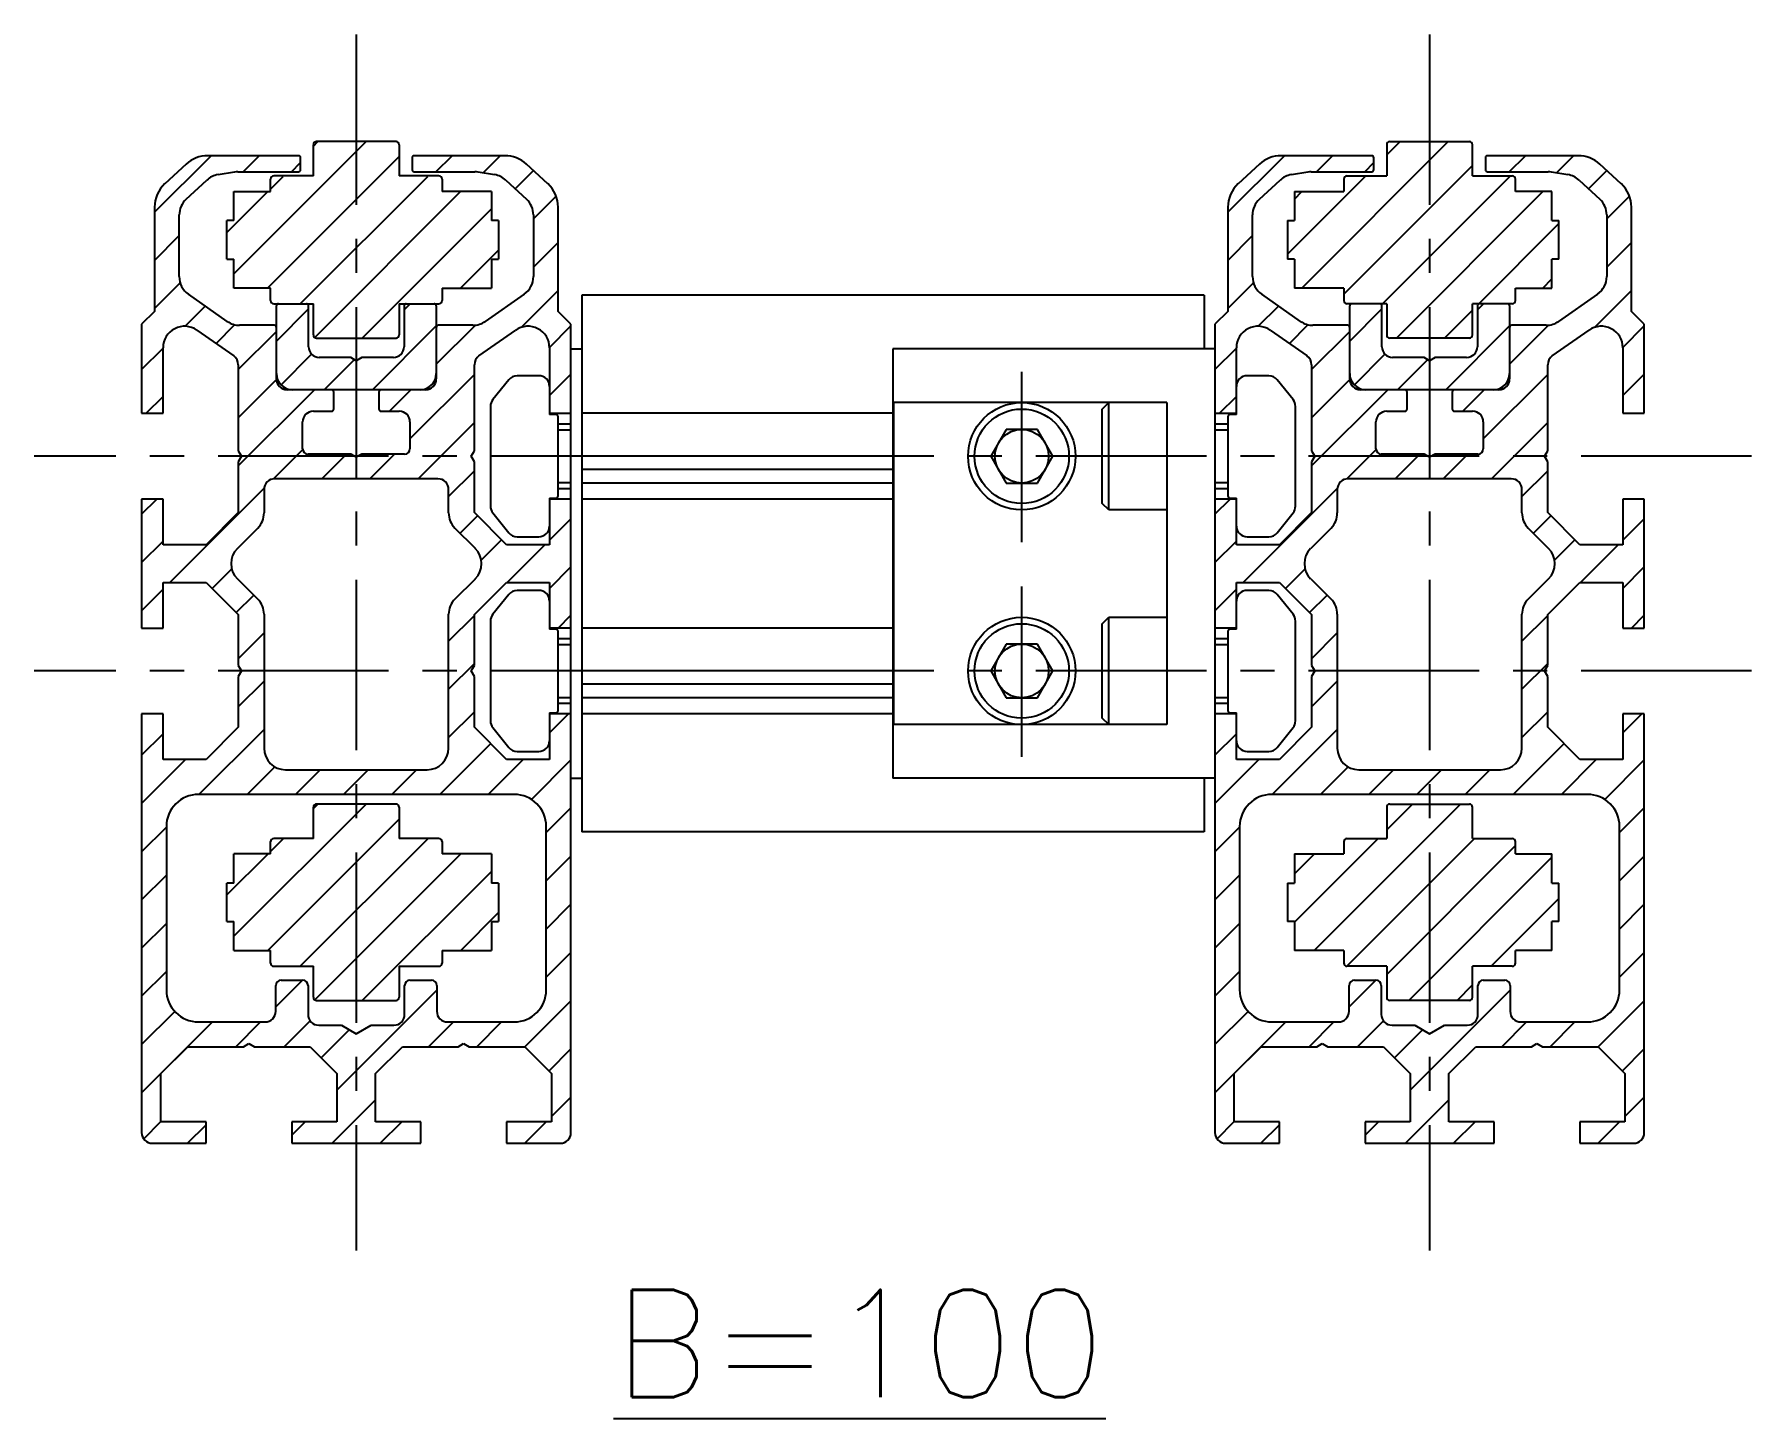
# Model space of a CAD drawing. Extents: x -3 to 4647, y -8 to 2018.
# Drawn here: x 4229.2 to 4389.2, y 339.2 to 468.1 of the extents above; entities that cross this region are included whole.
import ezdxf

# ---------------------------------------------------------------- set-up
doc = ezdxf.new("R2010")
doc.units = 0
doc.header["$LTSCALE"] = 0.5
doc.linetypes.add('CENTER', pattern=[50.8, 31.75, -6.35, 6.35, -6.35])
for name, color, linetype in [('MSM_CENTER', 1, 'CENTER'), ('MSM_CONTINUOUS', 7, 'CONTINUOUS'), ('MSM_NARROW', 5, 'CONTINUOUS'), ('MSM_PART_NUMBER', 7, 'CONTINUOUS')]:
    doc.layers.add(name, color=color, linetype=linetype)
doc.styles.get("Standard").update_dxf_attribs({"font": 'txt.shx', "height": 3, "bigfont": 'bigfont.shx'})

msp = doc.modelspace()

# ---------------------------------------------------------------- linework, layer by layer
at = {"layer": 'MSM_CENTER'}
for p, q in [((4259.17, 468.14), (4259.17, 354.84)), ((4359.17, 468.14), (4359.17, 354.84)), ((4321.17, 420.84), (4321.17, 436.84)), ((4389.17, 428.84), (4229.17, 428.84)), ((4321.17, 400.84), (4321.17, 416.84)), ((4389.17, 408.84), (4229.17, 408.84))]:
    msp.add_line(p, q, dxfattribs=at)
at = {"layer": 'MSM_CONTINUOUS'}
for p, q in [((4255.17, 454.95), (4255.17, 457.85)), ((4262.87, 458.15), (4255.47, 458.15)), ((4263.17, 457.85), (4263.17, 454.95)), ((4355.17, 457.85), (4355.17, 454.95)), ((4355.47, 458.15), (4362.87, 458.15)), ((4363.17, 454.95), (4363.17, 457.85)), ((4243.31, 456.05), (4241.34, 454.23)), ((4253.77, 456.84), (4245.34, 456.84)), ((4253.97, 455.54), (4253.97, 456.64)), ((4264.37, 456.64), (4264.37, 455.54)), ((4273, 456.84), (4264.57, 456.84)), ((4277, 454.23), (4275.03, 456.05)), ((4343.31, 456.05), (4341.34, 454.23)), ((4353.77, 456.84), (4345.34, 456.84)), ((4353.97, 455.54), (4353.97, 456.64)), ((4364.37, 456.64), (4364.37, 455.54)), ((4373, 456.84), (4364.57, 456.84)), ((4377, 454.23), (4375.03, 456.05)), ((4243.32, 452.79), (4245.25, 454.57)), ((4246.29, 455.08), (4247.82, 455.32)), ((4248.13, 455.34), (4253.77, 455.34)), ((4251.17, 453.5), (4251.17, 454.65)), ((4255.17, 454.95), (4251.47, 454.95)), ((4266.87, 454.95), (4263.17, 454.95)), ((4264.57, 455.34), (4270.22, 455.34)), ((4267.17, 454.65), (4267.17, 453.5)), ((4270.53, 455.32), (4272.05, 455.08)), ((4273.09, 454.57), (4275.03, 452.79)), ((4343.32, 452.79), (4345.25, 454.57)), ((4346.29, 455.08), (4347.82, 455.32)), ((4348.13, 455.34), (4353.77, 455.34)), ((4351.17, 454.65), (4351.17, 453.5)), ((4351.47, 454.95), (4355.17, 454.95)), ((4363.17, 454.95), (4366.87, 454.95)), ((4364.57, 455.34), (4370.22, 455.34)), ((4367.17, 453.5), (4367.17, 454.65)), ((4370.53, 455.32), (4372.05, 455.08)), ((4373.09, 454.57), (4375.03, 452.79)), ((4240.67, 453.34), (4240.68, 453.34)), ((4247.77, 450.79), (4247.77, 453.5)), ((4247.77, 453.5), (4251.17, 453.5)), ((4271.77, 453.5), (4267.17, 453.5)), ((4271.77, 453.5), (4271.77, 450.79)), ((4277.67, 453.34), (4277.67, 453.34)), ((4340.67, 453.34), (4340.68, 453.34)), ((4346.57, 453.5), (4346.57, 450.79)), ((4346.57, 453.5), (4351.17, 453.5)), ((4370.57, 453.5), (4367.17, 453.5)), ((4370.57, 450.79), (4370.57, 453.5)), ((4377.67, 453.34), (4377.67, 453.34)), ((4240.37, 452.03), (4240.37, 442.34)), ((4242.67, 445.58), (4242.67, 451.32)), ((4275.67, 451.32), (4275.67, 445.58)), ((4277.97, 442.34), (4277.97, 452.03)), ((4340.37, 452.03), (4340.37, 442.34)), ((4342.67, 445.58), (4342.67, 451.32)), ((4375.67, 451.32), (4375.67, 445.58)), ((4377.97, 442.34), (4377.97, 452.03)), ((4247.12, 447.2), (4247.12, 450.79)), ((4247.77, 450.79), (4247.12, 450.79)), ((4272.42, 450.79), (4271.77, 450.79)), ((4272.42, 450.79), (4272.42, 447.2)), ((4345.92, 450.79), (4345.92, 447.2)), ((4345.92, 450.79), (4346.57, 450.79)), ((4370.57, 450.79), (4371.22, 450.79)), ((4371.22, 447.2), (4371.22, 450.79)), ((4247.12, 447.2), (4247.77, 447.2)), ((4247.77, 444.5), (4247.77, 447.2)), ((4271.77, 447.2), (4271.77, 444.5)), ((4271.77, 447.2), (4272.42, 447.2)), ((4346.57, 447.2), (4345.92, 447.2)), ((4346.57, 447.2), (4346.57, 444.5)), ((4370.57, 444.5), (4370.57, 447.2)), ((4371.22, 447.2), (4370.57, 447.2)), ((4247.15, 441.4), (4243.53, 443.95)), ((4251.17, 444.5), (4247.77, 444.5)), ((4251.17, 443.34), (4251.17, 444.5)), ((4267.17, 444.5), (4267.17, 443.34)), ((4267.17, 444.5), (4271.77, 444.5)), ((4274.82, 443.95), (4271.19, 441.4)), ((4338.17, 443.84), (4280.17, 443.84)), ((4280.17, 443.84), (4280.17, 393.84)), ((4338.17, 443.84), (4338.17, 438.84)), ((4347.15, 441.4), (4343.53, 443.95)), ((4351.17, 444.5), (4346.57, 444.5)), ((4351.17, 444.5), (4351.17, 443.34)), ((4367.17, 444.5), (4370.57, 444.5)), ((4367.17, 443.34), (4367.17, 444.5)), ((4374.82, 443.95), (4371.19, 441.4)), ((4240.37, 442.34), (4239.17, 441.14)), ((4251.47, 443.04), (4255.17, 443.04)), ((4251.72, 436.04), (4251.72, 442.84)), ((4254.72, 439.04), (4254.72, 442.84)), ((4255.17, 440.15), (4255.17, 443.04)), ((4263.17, 443.04), (4263.17, 440.15)), ((4263.17, 443.04), (4266.87, 443.04)), ((4263.62, 442.84), (4263.62, 439.04)), ((4266.62, 442.84), (4266.62, 436.04)), ((4279.17, 441.14), (4277.97, 442.34)), ((4340.37, 442.34), (4339.17, 441.14)), ((4355.17, 443.04), (4351.47, 443.04)), ((4351.72, 436.04), (4351.72, 442.84)), ((4354.72, 439.04), (4354.72, 442.84)), ((4355.17, 443.04), (4355.17, 440.15)), ((4366.87, 443.04), (4363.17, 443.04)), ((4363.17, 440.15), (4363.17, 443.04)), ((4363.62, 442.84), (4363.62, 439.04)), ((4366.62, 442.84), (4366.62, 436.04)), ((4379.17, 441.14), (4377.97, 442.34)), ((4239.17, 441.14), (4239.17, 432.84)), ((4244.32, 440.59), (4247.75, 438.19)), ((4251.52, 441.04), (4248.3, 441.04)), ((4270.04, 441.04), (4266.82, 441.04)), ((4270.6, 438.19), (4274.03, 440.59)), ((4279.17, 365.84), (4279.17, 441.14)), ((4339.17, 441.14), (4339.17, 365.84)), ((4344.32, 440.59), (4347.75, 438.19)), ((4351.52, 441.04), (4348.3, 441.04)), ((4370.04, 441.04), (4366.82, 441.04)), ((4370.6, 438.19), (4374.03, 440.59)), ((4379.17, 432.84), (4379.17, 441.14)), ((4241.17, 432.84), (4241.17, 438.95)), ((4255.47, 439.85), (4262.87, 439.85)), ((4277.17, 438.95), (4277.17, 432.74)), ((4279.17, 438.84), (4280.17, 438.84)), ((4309.17, 438.84), (4309.17, 398.84)), ((4339.17, 438.84), (4309.17, 438.84)), ((4341.17, 432.74), (4341.17, 438.95)), ((4362.87, 439.85), (4355.47, 439.85)), ((4377.17, 438.95), (4377.17, 432.84)), ((4248.17, 437.37), (4248.17, 429.36)), ((4258.65, 438.04), (4255.72, 438.04)), ((4259.17, 437.74), (4258.65, 438.04)), ((4259.69, 438.04), (4259.17, 437.74)), ((4262.62, 438.04), (4259.69, 438.04)), ((4270.17, 429.36), (4270.17, 437.37)), ((4348.17, 437.37), (4348.17, 429.36)), ((4358.65, 438.04), (4355.72, 438.04)), ((4359.17, 437.74), (4358.65, 438.04)), ((4359.69, 438.04), (4359.17, 437.74)), ((4362.62, 438.04), (4359.69, 438.04)), ((4370.17, 429.36), (4370.17, 437.37)), ((4273.37, 435.97), (4271.89, 434.12)), ((4276.17, 436.34), (4274.15, 436.34)), ((4277.17, 435.39), (4277.17, 435.39)), ((4344.19, 436.34), (4342.17, 436.34)), ((4346.45, 434.12), (4344.97, 435.97)), ((4377.17, 435.39), (4377.17, 435.39)), ((4265.62, 435.04), (4252.72, 435.04)), ((4257.07, 433.24), (4257.07, 434.84)), ((4261.27, 434.84), (4261.27, 433.24)), ((4309.26, 403.84), (4309.26, 433.84)), ((4334.67, 433.84), (4309.26, 433.84)), ((4328.67, 433.24), (4329.27, 433.84)), ((4329.27, 423.84), (4329.27, 433.84)), ((4334.67, 433.84), (4334.67, 403.84)), ((4365.62, 435.04), (4352.72, 435.04)), ((4357.07, 433.24), (4357.07, 434.84)), ((4361.27, 434.84), (4361.27, 433.24)), ((4239.17, 432.84), (4241.17, 432.84)), ((4254.17, 429.54), (4254.17, 432.04)), ((4255.17, 433.04), (4256.87, 433.04)), ((4261.47, 433.04), (4263.17, 433.04)), ((4264.17, 432.04), (4264.17, 429.54)), ((4271.67, 433.49), (4271.67, 424.19)), ((4277.17, 432.84), (4279.17, 432.84)), ((4277.77, 432.74), (4277.17, 432.74)), ((4277.97, 425.14), (4277.97, 432.54)), ((4309.17, 432.84), (4280.17, 432.84)), ((4328.67, 424.44), (4328.67, 433.24)), ((4339.17, 432.84), (4341.17, 432.84)), ((4340.37, 432.54), (4340.37, 425.14)), ((4341.17, 432.74), (4340.57, 432.74)), ((4346.67, 424.19), (4346.67, 433.49)), ((4354.17, 429.54), (4354.17, 432.04)), ((4355.17, 433.04), (4356.87, 433.04)), ((4361.47, 433.04), (4363.17, 433.04)), ((4364.17, 432.04), (4364.17, 429.54)), ((4377.17, 432.84), (4379.17, 432.84)), ((4279.17, 431.84), (4277.97, 431.84)), ((4319.73, 431.34), (4318.29, 428.84)), ((4322.62, 431.34), (4319.73, 431.34)), ((4324.06, 428.84), (4322.62, 431.34)), ((4340.37, 431.84), (4339.17, 431.84)), ((4248.17, 429.36), (4248.47, 428.84)), ((4248.47, 428.84), (4248.17, 428.32)), ((4258.65, 429.04), (4254.67, 429.04)), ((4259.17, 428.74), (4258.65, 429.04)), ((4259.69, 429.04), (4259.17, 428.74)), ((4263.67, 429.04), (4259.69, 429.04)), ((4269.87, 428.84), (4270.17, 429.36)), ((4270.17, 428.32), (4269.87, 428.84)), ((4309.17, 428.84), (4280.17, 428.84)), ((4318.29, 428.84), (4319.73, 426.34)), ((4322.62, 426.34), (4324.06, 428.84)), ((4348.17, 429.36), (4348.47, 428.84)), ((4348.47, 428.84), (4348.17, 428.32)), ((4358.65, 429.04), (4354.67, 429.04)), ((4359.17, 428.74), (4358.65, 429.04)), ((4359.69, 429.04), (4359.17, 428.74)), ((4363.67, 429.04), (4359.69, 429.04)), ((4369.87, 428.84), (4370.17, 429.36)), ((4370.17, 428.32), (4369.87, 428.84)), ((4248.17, 428.32), (4248.17, 423.59)), ((4270.17, 423.59), (4270.17, 428.32)), ((4309.17, 427.62), (4280.17, 427.62)), ((4348.17, 428.32), (4348.17, 423.59)), ((4370.17, 423.59), (4370.17, 428.32)), ((4250.57, 425.74), (4250.57, 423.57)), ((4266.77, 426.74), (4251.57, 426.74)), ((4267.77, 423.57), (4267.77, 425.74)), ((4277.97, 425.84), (4279.17, 425.84)), ((4309.17, 426.34), (4280.17, 426.34)), ((4319.73, 426.34), (4322.62, 426.34)), ((4339.17, 425.84), (4340.37, 425.84)), ((4350.57, 425.74), (4350.57, 423.57)), ((4366.77, 426.74), (4351.57, 426.74)), ((4367.77, 423.57), (4367.77, 425.74)), ((4239.17, 424.84), (4239.17, 412.84)), ((4241.17, 424.84), (4239.17, 424.84)), ((4241.17, 420.59), (4241.17, 424.84)), ((4277.17, 424.94), (4277.17, 420.59)), ((4277.17, 424.94), (4277.77, 424.94)), ((4279.17, 424.84), (4277.17, 424.84)), ((4309.17, 424.84), (4280.17, 424.84)), ((4329.27, 423.84), (4328.67, 424.44)), ((4341.17, 424.84), (4339.17, 424.84)), ((4340.57, 424.94), (4341.17, 424.94)), ((4341.17, 420.59), (4341.17, 424.94)), ((4377.17, 424.84), (4377.17, 420.59)), ((4379.17, 424.84), (4377.17, 424.84)), ((4379.17, 412.84), (4379.17, 424.84)), ((4248.17, 423.59), (4245.17, 420.59)), ((4273.17, 420.59), (4270.17, 423.59)), ((4271.89, 423.57), (4273.37, 421.72)), ((4334.67, 423.84), (4329.27, 423.84)), ((4344.97, 421.72), (4346.45, 423.57)), ((4348.17, 423.59), (4345.17, 420.59)), ((4373.17, 420.59), (4370.17, 423.59)), ((4249.99, 422.15), (4248.09, 420.26)), ((4270.26, 420.26), (4268.36, 422.15)), ((4274.15, 421.34), (4276.17, 421.34)), ((4342.17, 421.34), (4344.19, 421.34)), ((4349.99, 422.15), (4348.09, 420.26)), ((4370.26, 420.26), (4368.36, 422.15)), ((4245.17, 420.59), (4241.17, 420.59)), ((4277.17, 420.59), (4273.17, 420.59)), ((4345.17, 420.59), (4341.17, 420.59)), ((4377.17, 420.59), (4373.17, 420.59)), ((4241.17, 412.84), (4241.17, 417.09)), ((4241.17, 417.09), (4245.17, 417.09)), ((4245.17, 417.09), (4248.17, 414.09)), ((4248.09, 417.43), (4249.99, 415.53)), ((4268.36, 415.53), (4270.26, 417.43)), ((4270.17, 414.09), (4273.17, 417.09)), ((4273.17, 417.09), (4277.17, 417.09)), ((4276.17, 416.34), (4274.15, 416.34)), ((4277.17, 417.09), (4277.17, 412.74)), ((4341.17, 412.74), (4341.17, 417.09)), ((4341.17, 417.09), (4345.17, 417.09)), ((4344.19, 416.34), (4342.17, 416.34)), ((4345.17, 417.09), (4348.17, 414.09)), ((4348.09, 417.43), (4349.99, 415.53)), ((4368.36, 415.53), (4370.26, 417.43)), ((4370.17, 414.09), (4373.17, 417.09)), ((4373.17, 417.09), (4377.17, 417.09)), ((4377.17, 417.09), (4377.17, 412.84)), ((4273.37, 415.97), (4271.89, 414.12)), ((4346.45, 414.12), (4344.97, 415.97)), ((4239.17, 412.84), (4241.17, 412.84)), ((4248.17, 414.09), (4248.17, 409.36)), ((4250.57, 414.12), (4250.57, 401.64)), ((4267.77, 401.64), (4267.77, 414.12)), ((4270.17, 409.36), (4270.17, 414.09)), ((4271.67, 413.49), (4271.67, 404.19)), ((4279.17, 412.84), (4277.17, 412.84)), ((4309.17, 412.84), (4280.17, 412.84)), ((4328.67, 413.24), (4329.27, 413.84)), ((4328.67, 404.44), (4328.67, 413.24)), ((4329.27, 413.84), (4334.67, 413.84)), ((4329.27, 403.84), (4329.27, 413.84)), ((4341.17, 412.84), (4339.17, 412.84)), ((4346.67, 404.19), (4346.67, 413.49)), ((4348.17, 414.09), (4348.17, 409.36)), ((4350.57, 414.12), (4350.57, 401.64)), ((4367.77, 401.64), (4367.77, 414.12)), ((4370.17, 409.36), (4370.17, 414.09)), ((4377.17, 412.84), (4379.17, 412.84)), ((4277.77, 412.74), (4277.17, 412.74)), ((4277.97, 405.14), (4277.97, 412.54)), ((4279.17, 411.84), (4277.97, 411.84)), ((4319.73, 411.34), (4318.29, 408.84)), ((4322.62, 411.34), (4319.73, 411.34)), ((4324.06, 408.84), (4322.62, 411.34)), ((4340.37, 411.84), (4339.17, 411.84)), ((4340.37, 412.54), (4340.37, 405.14)), ((4341.17, 412.74), (4340.57, 412.74)), ((4248.17, 409.36), (4248.47, 408.84)), ((4248.47, 408.84), (4248.17, 408.32)), ((4248.17, 408.32), (4248.17, 403.59)), ((4269.87, 408.84), (4270.17, 409.36)), ((4270.17, 408.32), (4269.87, 408.84)), ((4270.17, 403.59), (4270.17, 408.32)), ((4309.17, 408.84), (4280.17, 408.84)), ((4318.29, 408.84), (4319.73, 406.34)), ((4322.62, 406.34), (4324.06, 408.84)), ((4348.17, 409.36), (4348.47, 408.84)), ((4348.47, 408.84), (4348.17, 408.32)), ((4348.17, 408.32), (4348.17, 403.59)), ((4369.87, 408.84), (4370.17, 409.36)), ((4370.17, 408.32), (4369.87, 408.84)), ((4370.17, 403.59), (4370.17, 408.32)), ((4309.17, 407.62), (4280.17, 407.62)), ((4241.17, 404.84), (4239.17, 404.84)), ((4239.17, 404.84), (4239.17, 365.84)), ((4241.17, 400.59), (4241.17, 404.84)), ((4277.17, 404.94), (4277.17, 400.59)), ((4277.17, 404.94), (4277.77, 404.94)), ((4279.17, 404.84), (4277.17, 404.84)), ((4277.97, 405.84), (4279.17, 405.84)), ((4309.17, 406.34), (4280.17, 406.34)), ((4309.17, 404.84), (4280.17, 404.84)), ((4319.73, 406.34), (4322.62, 406.34)), ((4339.17, 405.84), (4340.37, 405.84)), ((4341.17, 404.84), (4339.17, 404.84)), ((4340.57, 404.94), (4341.17, 404.94)), ((4341.17, 400.59), (4341.17, 404.94)), ((4379.17, 404.84), (4377.17, 404.84)), ((4377.17, 404.84), (4377.17, 400.59)), ((4379.17, 365.84), (4379.17, 404.84)), ((4248.17, 403.59), (4245.17, 400.59)), ((4273.17, 400.59), (4270.17, 403.59)), ((4271.89, 403.57), (4273.37, 401.72)), ((4334.67, 403.84), (4309.26, 403.84)), ((4329.27, 403.84), (4328.67, 404.44)), ((4344.97, 401.72), (4346.45, 403.57)), ((4348.17, 403.59), (4345.17, 400.59)), ((4373.17, 400.59), (4370.17, 403.59)), ((4245.17, 400.59), (4241.17, 400.59)), ((4277.17, 400.59), (4273.17, 400.59)), ((4274.15, 401.34), (4276.17, 401.34)), ((4345.17, 400.59), (4341.17, 400.59)), ((4342.17, 401.34), (4344.19, 401.34)), ((4377.17, 400.59), (4373.17, 400.59)), ((4252.57, 399.64), (4265.77, 399.64)), ((4279.17, 398.84), (4280.17, 398.84)), ((4339.17, 398.84), (4309.17, 398.84)), ((4338.17, 398.84), (4338.17, 393.84)), ((4352.57, 399.64), (4365.77, 399.64)), ((4273.87, 397.34), (4244.47, 397.34)), ((4373.87, 397.34), (4344.47, 397.34)), ((4255.17, 393.24), (4255.17, 396.14)), ((4262.87, 396.44), (4255.47, 396.44)), ((4263.17, 396.14), (4263.17, 393.24)), ((4355.17, 396.14), (4355.17, 393.24)), ((4355.47, 396.44), (4362.87, 396.44)), ((4363.17, 393.24), (4363.17, 396.14)), ((4241.47, 394.34), (4241.47, 379.14)), ((4276.87, 379.14), (4276.87, 394.34)), ((4338.17, 393.84), (4280.17, 393.84)), ((4341.47, 394.34), (4341.47, 379.14)), ((4376.87, 379.14), (4376.87, 394.34)), ((4251.17, 391.79), (4251.17, 392.94)), ((4255.17, 393.24), (4251.47, 393.24)), ((4266.87, 393.24), (4263.17, 393.24)), ((4267.17, 392.94), (4267.17, 391.79)), ((4351.17, 392.94), (4351.17, 391.79)), ((4351.47, 393.24), (4355.17, 393.24)), ((4363.17, 393.24), (4366.87, 393.24)), ((4367.17, 391.79), (4367.17, 392.94)), ((4247.77, 389.08), (4247.77, 391.79)), ((4251.17, 391.79), (4247.77, 391.79)), ((4271.77, 391.79), (4267.17, 391.79)), ((4271.77, 391.79), (4271.77, 389.08)), ((4346.57, 391.79), (4346.57, 389.08)), ((4346.57, 391.79), (4351.17, 391.79)), ((4367.17, 391.79), (4370.57, 391.79)), ((4370.57, 389.08), (4370.57, 391.79)), ((4247.12, 385.49), (4247.12, 389.08)), ((4247.77, 389.08), (4247.12, 389.08)), ((4272.42, 389.08), (4271.77, 389.08)), ((4272.42, 389.08), (4272.42, 385.49)), ((4345.92, 389.08), (4345.92, 385.49)), ((4345.92, 389.08), (4346.57, 389.08)), ((4370.57, 389.08), (4371.22, 389.08)), ((4371.22, 385.49), (4371.22, 389.08)), ((4247.12, 385.49), (4247.77, 385.49)), ((4247.77, 382.79), (4247.77, 385.49)), ((4271.77, 385.49), (4271.77, 382.79)), ((4271.77, 385.49), (4272.42, 385.49)), ((4346.57, 385.49), (4345.92, 385.49)), ((4346.57, 385.49), (4346.57, 382.79)), ((4370.57, 382.79), (4370.57, 385.49)), ((4371.22, 385.49), (4370.57, 385.49)), ((4247.77, 382.79), (4251.17, 382.79)), ((4251.17, 381.63), (4251.17, 382.79)), ((4267.17, 382.79), (4267.17, 381.63)), ((4267.17, 382.79), (4271.77, 382.79)), ((4351.17, 382.79), (4346.57, 382.79)), ((4351.17, 382.79), (4351.17, 381.63)), ((4370.57, 382.79), (4367.17, 382.79)), ((4367.17, 381.63), (4367.17, 382.79)), ((4251.47, 381.33), (4255.17, 381.33)), ((4255.17, 378.44), (4255.17, 381.33)), ((4263.17, 381.33), (4263.17, 378.44)), ((4263.17, 381.33), (4266.87, 381.33)), ((4355.17, 381.33), (4351.47, 381.33)), ((4355.17, 381.33), (4355.17, 378.44)), ((4363.17, 378.44), (4363.17, 381.33)), ((4366.87, 381.33), (4363.17, 381.33)), ((4251.67, 377.14), (4251.67, 379.54)), ((4252.17, 380.04), (4254.17, 380.04)), ((4254.67, 379.54), (4254.67, 376.84)), ((4263.67, 376.84), (4263.67, 379.54)), ((4264.17, 380.04), (4266.17, 380.04)), ((4266.67, 379.54), (4266.67, 377.14)), ((4351.67, 377.14), (4351.67, 379.54)), ((4352.17, 380.04), (4354.17, 380.04)), ((4354.67, 379.54), (4354.67, 376.84)), ((4363.67, 376.84), (4363.67, 379.54)), ((4364.17, 380.04), (4366.17, 380.04)), ((4366.67, 379.54), (4366.67, 377.14)), ((4255.47, 378.14), (4262.87, 378.14)), ((4362.87, 378.14), (4355.47, 378.14)), ((4244.47, 376.14), (4250.67, 376.14)), ((4267.67, 376.14), (4273.87, 376.14)), ((4344.47, 376.14), (4350.67, 376.14)), ((4367.67, 376.14), (4373.87, 376.14)), ((4255.67, 375.84), (4257.79, 375.84)), ((4257.79, 375.84), (4259.17, 375.04)), ((4259.17, 375.04), (4260.56, 375.84)), ((4260.56, 375.84), (4262.67, 375.84)), ((4355.67, 375.84), (4357.79, 375.84)), ((4357.79, 375.84), (4359.17, 375.04)), ((4359.17, 375.04), (4360.56, 375.84)), ((4360.56, 375.84), (4362.67, 375.84)), ((4240.97, 371.34), (4243.47, 373.84)), ((4243.47, 373.84), (4248.65, 373.84)), ((4248.65, 373.84), (4249.17, 374.14)), ((4249.17, 374.14), (4249.69, 373.84)), ((4249.69, 373.84), (4254.87, 373.84)), ((4254.87, 373.84), (4257.37, 371.34)), ((4260.97, 371.34), (4263.47, 373.84)), ((4263.47, 373.84), (4268.65, 373.84)), ((4268.65, 373.84), (4269.17, 374.14)), ((4269.17, 374.14), (4269.69, 373.84)), ((4269.69, 373.84), (4274.87, 373.84)), ((4274.87, 373.84), (4277.37, 371.34)), ((4340.97, 371.34), (4343.47, 373.84)), ((4343.47, 373.84), (4348.65, 373.84)), ((4348.65, 373.84), (4349.17, 374.14)), ((4349.17, 374.14), (4349.69, 373.84)), ((4349.69, 373.84), (4354.87, 373.84)), ((4354.87, 373.84), (4357.37, 371.34)), ((4360.97, 371.34), (4363.47, 373.84)), ((4363.47, 373.84), (4368.65, 373.84)), ((4368.65, 373.84), (4369.17, 374.14)), ((4369.17, 374.14), (4369.69, 373.84)), ((4369.69, 373.84), (4374.87, 373.84)), ((4374.87, 373.84), (4377.37, 371.34)), ((4240.97, 366.84), (4240.97, 371.34)), ((4257.37, 371.34), (4257.37, 366.84)), ((4260.97, 366.84), (4260.97, 371.34)), ((4277.37, 371.34), (4277.37, 366.84)), ((4340.97, 366.84), (4340.97, 371.34)), ((4357.37, 371.34), (4357.37, 366.84)), ((4360.97, 366.84), (4360.97, 371.34)), ((4377.37, 371.34), (4377.37, 366.84)), ((4245.17, 366.84), (4240.97, 366.84)), ((4245.17, 364.84), (4245.17, 366.84)), ((4257.37, 366.84), (4253.17, 366.84)), ((4253.17, 366.84), (4253.17, 364.84)), ((4265.17, 366.84), (4260.97, 366.84)), ((4265.17, 364.84), (4265.17, 366.84)), ((4277.37, 366.84), (4273.17, 366.84)), ((4273.17, 366.84), (4273.17, 364.84)), ((4345.17, 366.84), (4340.97, 366.84)), ((4345.17, 364.84), (4345.17, 366.84)), ((4357.37, 366.84), (4353.17, 366.84)), ((4353.17, 366.84), (4353.17, 364.84)), ((4365.17, 366.84), (4360.97, 366.84)), ((4365.17, 364.84), (4365.17, 366.84)), ((4377.37, 366.84), (4373.17, 366.84)), ((4373.17, 366.84), (4373.17, 364.84)), ((4240.17, 364.84), (4245.17, 364.84)), ((4253.17, 364.84), (4265.17, 364.84)), ((4273.17, 364.84), (4278.17, 364.84)), ((4340.17, 364.84), (4345.17, 364.84)), ((4353.17, 364.84), (4365.17, 364.84)), ((4373.17, 364.84), (4378.17, 364.84))]:
    msp.add_line(p, q, dxfattribs=at)
for centre, radius in [((4321.17, 428.84), 5), ((4321.17, 428.84), 4.4), ((4321.17, 428.84), 2.5), ((4321.17, 408.84), 5), ((4321.17, 408.84), 4.4), ((4321.17, 408.84), 2.5)]:
    msp.add_circle(centre, radius, dxfattribs=at)
for centre, radius, start, end in [((4255.47, 457.85), 0.3, 90, 180), ((4262.87, 457.85), 0.3, 0, 90), ((4355.47, 457.85), 0.3, 90, 180), ((4362.87, 457.85), 0.3, 0, 90), ((4245.34, 453.84), 3, 90, 132.6467), ((4253.77, 456.64), 0.2, 0, 90), ((4264.57, 456.64), 0.2, 90, 180), ((4273, 453.84), 3, 47.3533, 90), ((4345.34, 453.84), 3, 90, 132.6467), ((4353.77, 456.64), 0.2, 0, 90), ((4364.57, 456.64), 0.2, 90, 180), ((4373, 453.84), 3, 47.3533, 90), ((4246.6, 453.1), 2, 99, 132.6467), ((4248.13, 453.34), 2, 90, 99), ((4251.47, 454.65), 0.3, 90, 180), ((4253.77, 455.54), 0.2, 270, 0), ((4264.57, 455.54), 0.2, 180, 270), ((4266.87, 454.65), 0.3, 0, 90), ((4270.22, 453.34), 2, 81, 90), ((4271.74, 453.1), 2, 47.3533, 81), ((4346.6, 453.1), 2, 99, 132.6467), ((4348.13, 453.34), 2, 90, 99), ((4351.47, 454.65), 0.3, 90, 180), ((4353.77, 455.54), 0.2, 270, 0), ((4364.57, 455.54), 0.2, 180, 270), ((4366.87, 454.65), 0.3, 0, 90), ((4370.22, 453.34), 2, 81, 90), ((4371.74, 453.1), 2, 47.3533, 81), ((4243.37, 452.03), 3, 132.6467, 180), ((4274.97, 452.03), 3, 0, 47.3533), ((4343.37, 452.03), 3, 132.6467, 180), ((4374.97, 452.03), 3, 0, 47.3533), ((4244.67, 451.32), 2, 132.6467, 180), ((4273.67, 451.32), 2, 0, 47.3533), ((4344.67, 451.32), 2, 132.6467, 180), ((4373.67, 451.32), 2, 0, 47.3533), ((4244.67, 445.58), 2, 180, 235), ((4273.67, 445.58), 2, 305, 0), ((4344.67, 445.58), 2, 180, 235), ((4373.67, 445.58), 2, 305, 0), ((4251.47, 443.34), 0.3, 180, 270), ((4266.87, 443.34), 0.3, 270, 0), ((4351.47, 443.34), 0.3, 180, 270), ((4366.87, 443.34), 0.3, 270, 0), ((4251.92, 442.84), 0.2, 90, 180), ((4254.52, 442.84), 0.2, 0, 90), ((4263.82, 442.84), 0.2, 90, 180), ((4266.42, 442.84), 0.2, 0, 90), ((4351.92, 442.84), 0.2, 90, 180), ((4354.52, 442.84), 0.2, 0, 90), ((4363.82, 442.84), 0.2, 90, 180), ((4366.42, 442.84), 0.2, 0, 90), ((4243.17, 438.95), 2, 55, 180), ((4248.3, 443.04), 2, 235, 270), ((4251.52, 440.84), 0.2, 0, 90), ((4255.47, 440.15), 0.3, 180, 270), ((4262.87, 440.15), 0.3, 270, 0), ((4266.82, 440.84), 0.2, 90, 180), ((4270.04, 443.04), 2, 270, 305), ((4275.17, 438.95), 2, 0, 125), ((4343.17, 438.95), 2, 55, 180), ((4348.3, 443.04), 2, 235, 270), ((4351.52, 440.84), 0.2, 0, 90), ((4355.47, 440.15), 0.3, 180, 270), ((4362.87, 440.15), 0.3, 270, 0), ((4366.82, 440.84), 0.2, 90, 180), ((4370.04, 443.04), 2, 270, 305), ((4375.17, 438.95), 2, 0, 125), ((4255.72, 439.04), 1, 180, 270), ((4262.62, 439.04), 1, 270, 0), ((4355.72, 439.04), 1, 180, 270), ((4362.62, 439.04), 1, 270, 0), ((4247.17, 437.37), 1, 0, 55), ((4271.17, 437.37), 1, 125, 180), ((4347.17, 437.37), 1, 0, 55), ((4371.17, 437.37), 1, 125, 180), ((4253.22, 436.54), 1.5, 180, 270), ((4252.72, 436.04), 1, 180, 270), ((4265.12, 436.54), 1.5, 270, 0), ((4265.62, 436.04), 1, 270, 0), ((4274.15, 435.34), 1, 90, 141.3402), ((4276.17, 435.34), 1, 0, 90), ((4342.17, 435.34), 1, 90, 180), ((4344.19, 435.34), 1, 38.6598, 90), ((4353.22, 436.54), 1.5, 180, 270), ((4352.72, 436.04), 1, 180, 270), ((4365.12, 436.54), 1.5, 270, 0), ((4365.62, 436.04), 1, 270, 0), ((4256.87, 434.84), 0.2, 0, 90), ((4261.47, 434.84), 0.2, 90, 180), ((4272.67, 433.49), 1, 141.3402, 180), ((4345.67, 433.49), 1, 0, 38.6598), ((4356.87, 434.84), 0.2, 0, 90), ((4361.47, 434.84), 0.2, 90, 180), ((4255.17, 432.04), 1, 90, 180), ((4256.87, 433.24), 0.2, 270, 0), ((4261.47, 433.24), 0.2, 180, 270), ((4263.17, 432.04), 1, 0, 90), ((4277.77, 432.54), 0.2, 0, 90), ((4340.57, 432.54), 0.2, 90, 180), ((4355.17, 432.04), 1, 90, 180), ((4356.87, 433.24), 0.2, 270, 0), ((4361.47, 433.24), 0.2, 180, 270), ((4363.17, 432.04), 1, 0, 90), ((4254.67, 429.54), 0.5, 180, 270), ((4263.67, 429.54), 0.5, 270, 0), ((4354.67, 429.54), 0.5, 180, 270), ((4363.67, 429.54), 0.5, 270, 0), ((4251.57, 425.74), 1, 90, 180), ((4266.77, 425.74), 1, 0, 90), ((4351.57, 425.74), 1, 90, 180), ((4366.77, 425.74), 1, 0, 90), ((4272.67, 424.19), 1, 180, 218.6598), ((4277.77, 425.14), 0.2, 270, 0), ((4340.57, 425.14), 0.2, 180, 270), ((4345.67, 424.19), 1, 321.3402, 0), ((4248.57, 423.57), 2, 315, 0), ((4269.77, 423.57), 2, 180, 225), ((4348.57, 423.57), 2, 315, 0), ((4369.77, 423.57), 2, 180, 225), ((4274.15, 422.34), 1, 218.6598, 270), ((4276.17, 422.34), 1, 270, 0), ((4342.17, 422.34), 1, 180, 270), ((4344.19, 422.34), 1, 270, 321.3402), ((4249.5, 418.84), 2, 135, 225), ((4268.84, 418.84), 2, 315, 45), ((4349.5, 418.84), 2, 135, 225), ((4368.84, 418.84), 2, 315, 45), ((4274.15, 415.34), 1, 90, 141.3402), ((4276.17, 415.34), 1, 0, 90), ((4342.17, 415.34), 1, 90, 180), ((4344.19, 415.34), 1, 38.6598, 90), ((4248.57, 414.12), 2, 0, 45), ((4269.77, 414.12), 2, 135, 180), ((4348.57, 414.12), 2, 0, 45), ((4369.77, 414.12), 2, 135, 180), ((4272.67, 413.49), 1, 141.3402, 180), ((4345.67, 413.49), 1, 0, 38.6598), ((4277.77, 412.54), 0.2, 0, 90), ((4340.57, 412.54), 0.2, 90, 180), ((4277.77, 405.14), 0.2, 270, 0), ((4340.57, 405.14), 0.2, 180, 270), ((4272.67, 404.19), 1, 180, 218.6598), ((4345.67, 404.19), 1, 321.3402, 0), ((4252.57, 401.64), 2, 180, 270), ((4265.77, 401.64), 2, 270, 0), ((4274.15, 402.34), 1, 218.6598, 270), ((4276.17, 402.34), 1, 270, 0), ((4342.17, 402.34), 1, 180, 270), ((4344.19, 402.34), 1, 270, 321.3402), ((4352.57, 401.64), 2, 180, 270), ((4365.77, 401.64), 2, 270, 0), ((4244.47, 394.34), 3, 90, 180), ((4273.87, 394.34), 3, 0, 90), ((4344.47, 394.34), 3, 90, 180), ((4373.87, 394.34), 3, 0, 90), ((4255.47, 396.14), 0.3, 90, 180), ((4262.87, 396.14), 0.3, 0, 90), ((4355.47, 396.14), 0.3, 90, 180), ((4362.87, 396.14), 0.3, 0, 90), ((4251.47, 392.94), 0.3, 90, 180), ((4266.87, 392.94), 0.3, 0, 90), ((4351.47, 392.94), 0.3, 90, 180), ((4366.87, 392.94), 0.3, 0, 90), ((4251.47, 381.63), 0.3, 180, 270), ((4266.87, 381.63), 0.3, 270, 0), ((4351.47, 381.63), 0.3, 180, 270), ((4366.87, 381.63), 0.3, 270, 0), ((4252.17, 379.54), 0.5, 90, 180), ((4254.17, 379.54), 0.5, 0, 90), ((4264.17, 379.54), 0.5, 90, 180), ((4266.17, 379.54), 0.5, 0, 90), ((4352.17, 379.54), 0.5, 90, 180), ((4354.17, 379.54), 0.5, 0, 90), ((4364.17, 379.54), 0.5, 90, 180), ((4366.17, 379.54), 0.5, 0, 90), ((4244.47, 379.14), 3, 180, 270), ((4255.47, 378.44), 0.3, 180, 270), ((4262.87, 378.44), 0.3, 270, 0), ((4273.87, 379.14), 3, 270, 0), ((4344.47, 379.14), 3, 180, 270), ((4355.47, 378.44), 0.3, 180, 270), ((4362.87, 378.44), 0.3, 270, 0), ((4373.87, 379.14), 3, 270, 0), ((4250.67, 377.14), 1, 270, 0), ((4255.67, 376.84), 1, 180, 270), ((4262.67, 376.84), 1, 270, 0), ((4267.67, 377.14), 1, 180, 270), ((4350.67, 377.14), 1, 270, 0), ((4355.67, 376.84), 1, 180, 270), ((4362.67, 376.84), 1, 270, 0), ((4367.67, 377.14), 1, 180, 270), ((4240.17, 365.84), 1, 180, 270), ((4278.17, 365.84), 1, 270, 0), ((4340.17, 365.84), 1, 180, 270), ((4378.17, 365.84), 1, 270, 0)]:
    msp.add_arc(centre, radius, start, end, dxfattribs=at)
at = {"layer": 'MSM_NARROW'}
for p, q in [((4247.77, 445.84), (4260.08, 458.15)), ((4255.17, 457.73), (4255.59, 458.15)), ((4347.25, 444.5), (4360.9, 458.15)), ((4355.17, 456.91), (4356.41, 458.15)), ((4240.37, 451.58), (4245.64, 456.84)), ((4248.63, 455.34), (4250.13, 456.84)), ((4250.91, 444.49), (4263.17, 456.75)), ((4253.12, 455.34), (4253.97, 456.2)), ((4266.59, 455.34), (4268.09, 456.84)), ((4270.98, 455.25), (4272.58, 456.84)), ((4340.37, 451.58), (4345.64, 456.84)), ((4348.63, 455.34), (4350.13, 456.84)), ((4353.12, 455.34), (4353.97, 456.2)), ((4366.59, 455.34), (4368.09, 456.84)), ((4370.98, 455.25), (4372.58, 456.84)), ((4251.17, 453.73), (4252.35, 454.91)), ((4253.98, 443.07), (4265.82, 454.91)), ((4273.98, 453.75), (4275.68, 455.45)), ((4345.92, 447.66), (4353.22, 454.95)), ((4351.17, 443.93), (4363.17, 455.93)), ((4354.78, 443.04), (4366.69, 454.95)), ((4373.98, 453.75), (4375.68, 455.45)), ((4247.12, 449.68), (4250.93, 453.49)), ((4255.3, 439.9), (4268.89, 453.49)), ((4275.67, 450.95), (4277.78, 453.07)), ((4346.57, 452.8), (4347.27, 453.5)), ((4356.07, 439.85), (4369.72, 453.5)), ((4375.67, 450.95), (4377.78, 453.07)), ((4259.73, 439.84), (4271.77, 451.88)), ((4363.76, 443.04), (4371.22, 450.51)), ((4240.37, 447.09), (4242.67, 449.39)), ((4268.87, 444.49), (4272.42, 448.04)), ((4275.67, 446.46), (4277.97, 448.76)), ((4340.37, 447.09), (4342.67, 449.39)), ((4375.67, 446.46), (4377.97, 448.76)), ((4240.37, 442.6), (4242.77, 444.99)), ((4340.37, 442.6), (4342.77, 444.99)), ((4369.71, 444.5), (4370.57, 445.36)), ((4274.55, 440.85), (4277.97, 444.27)), ((4374.55, 440.85), (4377.97, 444.27)), ((4243.21, 440.95), (4245.11, 442.84)), ((4251.72, 439.56), (4254.72, 442.56)), ((4263.62, 442.48), (4264.19, 443.04)), ((4343.21, 440.95), (4345.11, 442.84)), ((4351.72, 439.56), (4354.72, 442.56)), ((4360.57, 439.85), (4363.17, 442.46)), ((4363.62, 442.48), (4364.19, 443.04)), ((4246.1, 439.34), (4247.85, 441.1)), ((4248.17, 436.92), (4251.72, 440.47)), ((4260.68, 435.04), (4266.62, 440.99)), ((4266.62, 437.41), (4270.26, 441.06)), ((4277.17, 438.98), (4279.17, 440.98)), ((4346.1, 439.34), (4347.85, 441.1)), ((4348.17, 436.92), (4351.72, 440.47)), ((4360.68, 435.04), (4366.62, 440.99)), ((4366.62, 437.41), (4370.26, 441.06)), ((4377.17, 438.98), (4379.17, 440.98)), ((4239.17, 436.91), (4241.17, 438.91)), ((4339.17, 436.91), (4341.17, 438.91)), ((4252.16, 435.5), (4255.01, 438.35)), ((4256.19, 435.04), (4258.99, 437.85)), ((4352.16, 435.5), (4355.01, 438.35)), ((4356.19, 435.04), (4358.99, 437.85)), ((4248.17, 432.43), (4251.73, 435.99)), ((4264.17, 430.47), (4270.17, 436.47)), ((4266.59, 436.46), (4266.62, 436.5)), ((4277.17, 434.49), (4279.17, 436.49)), ((4348.17, 432.43), (4351.73, 435.99)), ((4364.17, 430.47), (4370.17, 436.47)), ((4366.59, 436.46), (4366.62, 436.5)), ((4377.17, 434.49), (4379.17, 436.49)), ((4239.6, 432.84), (4241.17, 434.42)), ((4248.17, 427.94), (4255.27, 435.04)), ((4262.25, 433.04), (4264.25, 435.04)), ((4265.17, 435.04), (4265.2, 435.08)), ((4339.6, 432.84), (4341.17, 434.42)), ((4348.17, 427.94), (4355.27, 435.04)), ((4362.25, 433.04), (4364.25, 435.04)), ((4365.17, 435.04), (4365.2, 435.08)), ((4264.93, 426.74), (4270.17, 431.98)), ((4277.97, 431.3), (4279.17, 431.3)), ((4339.17, 431.3), (4340.37, 431.3)), ((4364.93, 426.74), (4370.17, 431.98)), ((4251.45, 426.73), (4254.18, 429.46)), ((4255.95, 426.74), (4258.25, 429.04)), ((4260.44, 426.74), (4262.74, 429.04)), ((4351.45, 426.73), (4354.18, 429.46)), ((4355.95, 426.74), (4358.25, 429.04)), ((4360.44, 426.74), (4362.74, 429.04)), ((4267.77, 425.09), (4270.17, 427.49)), ((4367.77, 425.09), (4370.17, 427.49)), ((4241.81, 417.09), (4250.58, 425.87)), ((4277.97, 426.38), (4279.17, 426.38)), ((4339.17, 426.38), (4340.37, 426.38)), ((4341.81, 417.09), (4350.58, 425.87)), ((4239.17, 423.43), (4240.58, 424.84)), ((4339.17, 423.43), (4340.58, 424.84)), ((4268.84, 421.67), (4270.47, 423.3)), ((4277.17, 421.02), (4279.17, 423.02)), ((4368.84, 421.67), (4370.47, 423.3)), ((4377.17, 421.02), (4379.17, 423.02)), ((4239.17, 418.94), (4241.17, 420.94)), ((4270.81, 419.15), (4272.71, 421.05)), ((4339.17, 418.94), (4341.17, 420.94)), ((4370.81, 419.15), (4372.71, 421.05)), ((4273.24, 417.09), (4276.74, 420.59)), ((4373.24, 417.09), (4376.74, 420.59)), ((4245.74, 416.53), (4247.57, 418.36)), ((4277.17, 416.53), (4279.17, 418.53)), ((4345.74, 416.53), (4347.57, 418.36)), ((4377.17, 416.53), (4379.17, 418.53)), ((4239.17, 414.45), (4241.17, 416.45)), ((4339.17, 414.45), (4341.17, 416.45)), ((4247.98, 414.28), (4249.61, 415.91)), ((4347.98, 414.28), (4349.61, 415.91)), ((4267.77, 411.62), (4270.17, 414.02)), ((4277.97, 412.84), (4279.17, 414.04)), ((4367.77, 411.62), (4370.17, 414.02)), ((4377.97, 412.84), (4379.17, 414.04)), ((4248.17, 409.98), (4250.57, 412.38)), ((4277.97, 411.3), (4279.17, 411.3)), ((4339.17, 411.3), (4340.37, 411.3)), ((4348.17, 409.98), (4350.57, 412.38)), ((4267.77, 407.13), (4270.17, 409.53)), ((4367.77, 407.13), (4370.17, 409.53)), ((4248.17, 405.49), (4250.57, 407.89)), ((4348.17, 405.49), (4350.57, 407.89)), ((4267.77, 402.64), (4270.17, 405.04)), ((4277.17, 403.06), (4278.95, 404.84)), ((4277.97, 406.38), (4279.17, 406.38)), ((4339.17, 406.38), (4340.37, 406.38)), ((4367.77, 402.64), (4370.17, 405.04)), ((4377.17, 403.06), (4378.95, 404.84)), ((4244.51, 397.34), (4250.57, 403.4)), ((4344.51, 397.34), (4350.57, 403.4)), ((4239.17, 400.98), (4241.17, 402.98)), ((4266.96, 397.34), (4271.69, 402.07)), ((4339.17, 400.98), (4341.17, 402.98)), ((4366.96, 397.34), (4371.69, 402.07)), ((4239.17, 396.49), (4243.27, 400.59)), ((4271.45, 397.34), (4274.7, 400.59)), ((4275.48, 396.88), (4279.17, 400.57)), ((4339.17, 396.49), (4343.27, 400.59)), ((4371.45, 397.34), (4374.7, 400.59)), ((4375.48, 396.88), (4379.17, 400.57)), ((4249, 397.34), (4251.57, 399.92)), ((4253.49, 397.34), (4255.79, 399.64)), ((4257.98, 397.34), (4260.28, 399.64)), ((4262.47, 397.34), (4264.77, 399.64)), ((4349, 397.34), (4351.57, 399.92)), ((4353.49, 397.34), (4355.79, 399.64)), ((4357.98, 397.34), (4360.28, 399.64)), ((4362.47, 397.34), (4364.77, 399.64)), ((4247.77, 384.13), (4260.08, 396.44)), ((4255.17, 396.02), (4255.59, 396.44)), ((4276.87, 393.78), (4279.17, 396.08)), ((4348.41, 382.79), (4362.06, 396.44)), ((4355.17, 394.04), (4357.57, 396.44)), ((4376.87, 393.78), (4379.17, 396.08)), ((4239.17, 392), (4241.47, 394.3)), ((4250.91, 382.78), (4263.17, 395.04)), ((4339.17, 392), (4341.47, 394.3)), ((4251.17, 392.02), (4252.35, 393.2)), ((4253.98, 381.36), (4265.82, 393.2)), ((4346.57, 385.44), (4354.37, 393.24)), ((4351.45, 381.34), (4363.35, 393.24)), ((4355.17, 380.57), (4367.17, 392.57)), ((4247.12, 387.97), (4250.93, 391.78)), ((4255.3, 378.19), (4268.89, 391.78)), ((4276.87, 389.29), (4279.17, 391.59)), ((4346.57, 389.93), (4348.43, 391.79)), ((4357.23, 378.14), (4370.57, 391.48)), ((4376.87, 389.29), (4379.17, 391.59)), ((4239.17, 387.51), (4241.47, 389.81)), ((4259.73, 378.13), (4271.77, 390.17)), ((4339.17, 387.51), (4341.47, 389.81)), ((4364.91, 381.33), (4371.22, 387.64)), ((4268.87, 382.78), (4272.42, 386.33)), ((4276.87, 384.8), (4279.17, 387.1)), ((4376.87, 384.8), (4379.17, 387.1)), ((4239.17, 383.02), (4241.47, 385.32)), ((4339.17, 383.02), (4341.47, 385.32)), ((4276.87, 380.31), (4279.17, 382.61)), ((4376.87, 380.31), (4379.17, 382.61)), ((4239.17, 378.53), (4241.47, 380.83)), ((4339.17, 378.53), (4341.47, 380.83)), ((4251.67, 377.56), (4254.15, 380.04)), ((4351.67, 377.56), (4354.15, 380.04)), ((4361.72, 378.14), (4363.17, 379.59)), ((4257.37, 369.79), (4266.67, 379.09)), ((4274.88, 373.83), (4279.17, 378.12)), ((4357.37, 369.79), (4366.67, 379.09)), ((4374.88, 373.83), (4379.17, 378.12)), ((4239.17, 374.04), (4242.26, 377.13)), ((4239.17, 369.55), (4245.76, 376.14)), ((4247.95, 373.84), (4250.25, 376.14)), ((4252.44, 373.84), (4254.86, 376.26)), ((4265.91, 373.84), (4268.21, 376.14)), ((4270.4, 373.84), (4272.7, 376.14)), ((4339.17, 374.04), (4342.26, 377.13)), ((4339.17, 369.55), (4345.76, 376.14)), ((4347.95, 373.84), (4350.25, 376.14)), ((4352.44, 373.84), (4354.86, 376.26)), ((4365.91, 373.84), (4368.21, 376.14)), ((4370.4, 373.84), (4372.7, 376.14)), ((4255.9, 372.81), (4258.51, 375.42)), ((4355.9, 372.81), (4358.51, 375.42)), ((4277.13, 371.59), (4279.17, 373.63)), ((4377.13, 371.59), (4379.17, 373.63)), ((4256.91, 364.84), (4260.97, 368.9)), ((4277.37, 367.34), (4279.17, 369.14)), ((4356.91, 364.84), (4360.97, 368.9)), ((4377.37, 367.34), (4379.17, 369.14)), ((4239.37, 365.26), (4240.97, 366.86)), ((4243.44, 364.84), (4245.17, 366.57)), ((4253.17, 365.59), (4254.42, 366.84)), ((4261.4, 364.84), (4263.4, 366.84)), ((4274.87, 364.84), (4276.87, 366.84)), ((4339.37, 365.26), (4340.97, 366.86)), ((4343.44, 364.84), (4345.17, 366.57)), ((4353.17, 365.59), (4354.42, 366.84)), ((4361.4, 364.84), (4363.4, 366.84)), ((4374.87, 364.84), (4376.87, 366.84))]:
    msp.add_line(p, q, dxfattribs=at)

# ---------------------------------------------------------------- texts
at = {"layer": 'MSM_PART_NUMBER'}
msp.add_text('%%UB=100', height=10, dxfattribs=at).set_placement((4283.14, 341.19))

doc.saveas('drawing.dxf')
